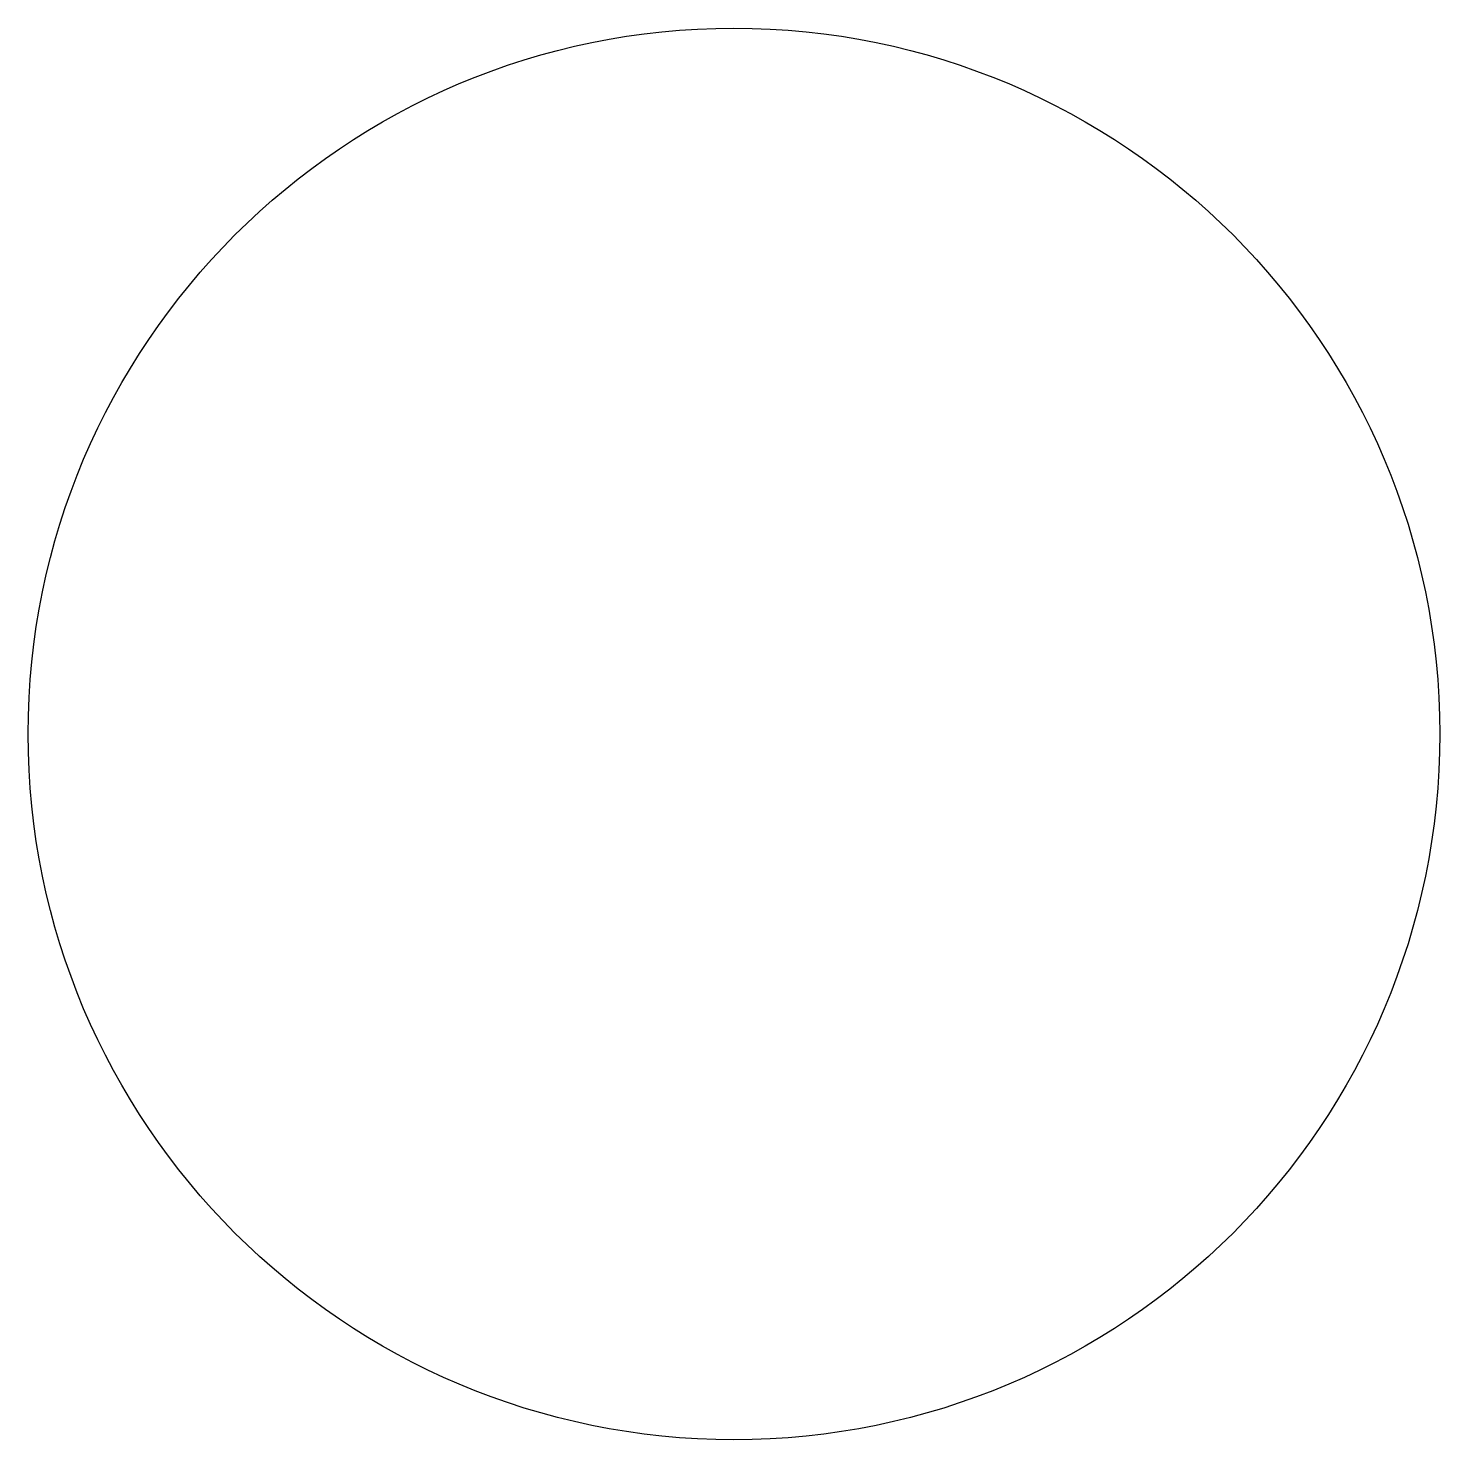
# Model space of a CAD drawing. Extents: x 62.68 to 63.68, y 48.56 to 49.56.
import ezdxf

# ---------------------------------------------------------------- set-up
doc = ezdxf.new("R2010")
doc.units = 0
doc.layers.get('0').update_dxf_attribs({"linetype": 'CONTINUOUS'})

msp = doc.modelspace()

# ---------------------------------------------------------------- linework, layer by layer
at = {"color": 0}
msp.add_circle((63.177, 49.063), 0.5, dxfattribs=at)

doc.saveas('drawing.dxf')
